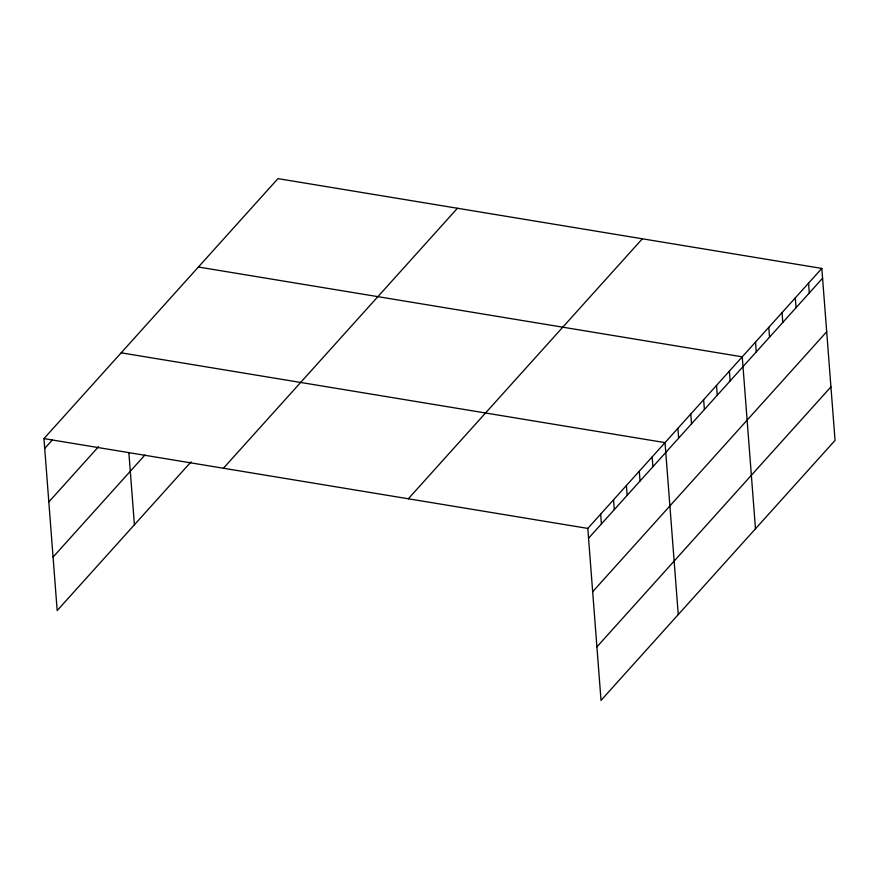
<?xml version="1.0" encoding="UTF-8"?>
<svg xmlns="http://www.w3.org/2000/svg" width="879" height="879" viewBox="0 0 879 879"><rect width="100%" height="100%" fill="white"/><g stroke="black" fill="none" stroke-linecap="round" stroke-linejoin="round"><path stroke-width="1.32" d="M191.04 461.86L57.179 610.575L43.95 438.61L277.973 178.624L821.821 268.425L835.05 440.39L601.027 700.376L587.798 528.411L821.821 268.425M44.708 448.433L52.432 439.852M48.828 501.942L98.591 446.653M53.07 557.077L144.881 455.069M223.42 468.243L457.443 208.257M408.328 498.778L642.351 238.78M588.556 538.234L822.568 278.247M592.666 591.743L826.689 331.746M596.907 646.878L830.93 386.881M198.401 267.018L742.25 356.819L755.479 528.784M121.181 352.82L665.018 442.62L678.258 614.586M43.95 438.61L587.798 528.411M808.559 283.148L809.317 292.971M795.297 297.882L796.055 307.705M782.035 312.616L782.793 322.439M768.773 327.351L769.532 337.173M755.511 342.085L756.27 351.908M729.383 371.114L730.13 380.937M716.506 385.42L717.264 395.242M703.639 399.714L704.398 409.537M690.762 414.02L691.52 423.843M677.896 428.315L678.654 438.138M652.152 456.915L652.91 466.738M639.286 471.21L640.033 481.033M626.408 485.516L627.166 495.338M613.542 499.81L614.289 509.633M600.665 514.116L601.423 523.939M128.883 452.894L134.41 524.785"/></g></svg>
